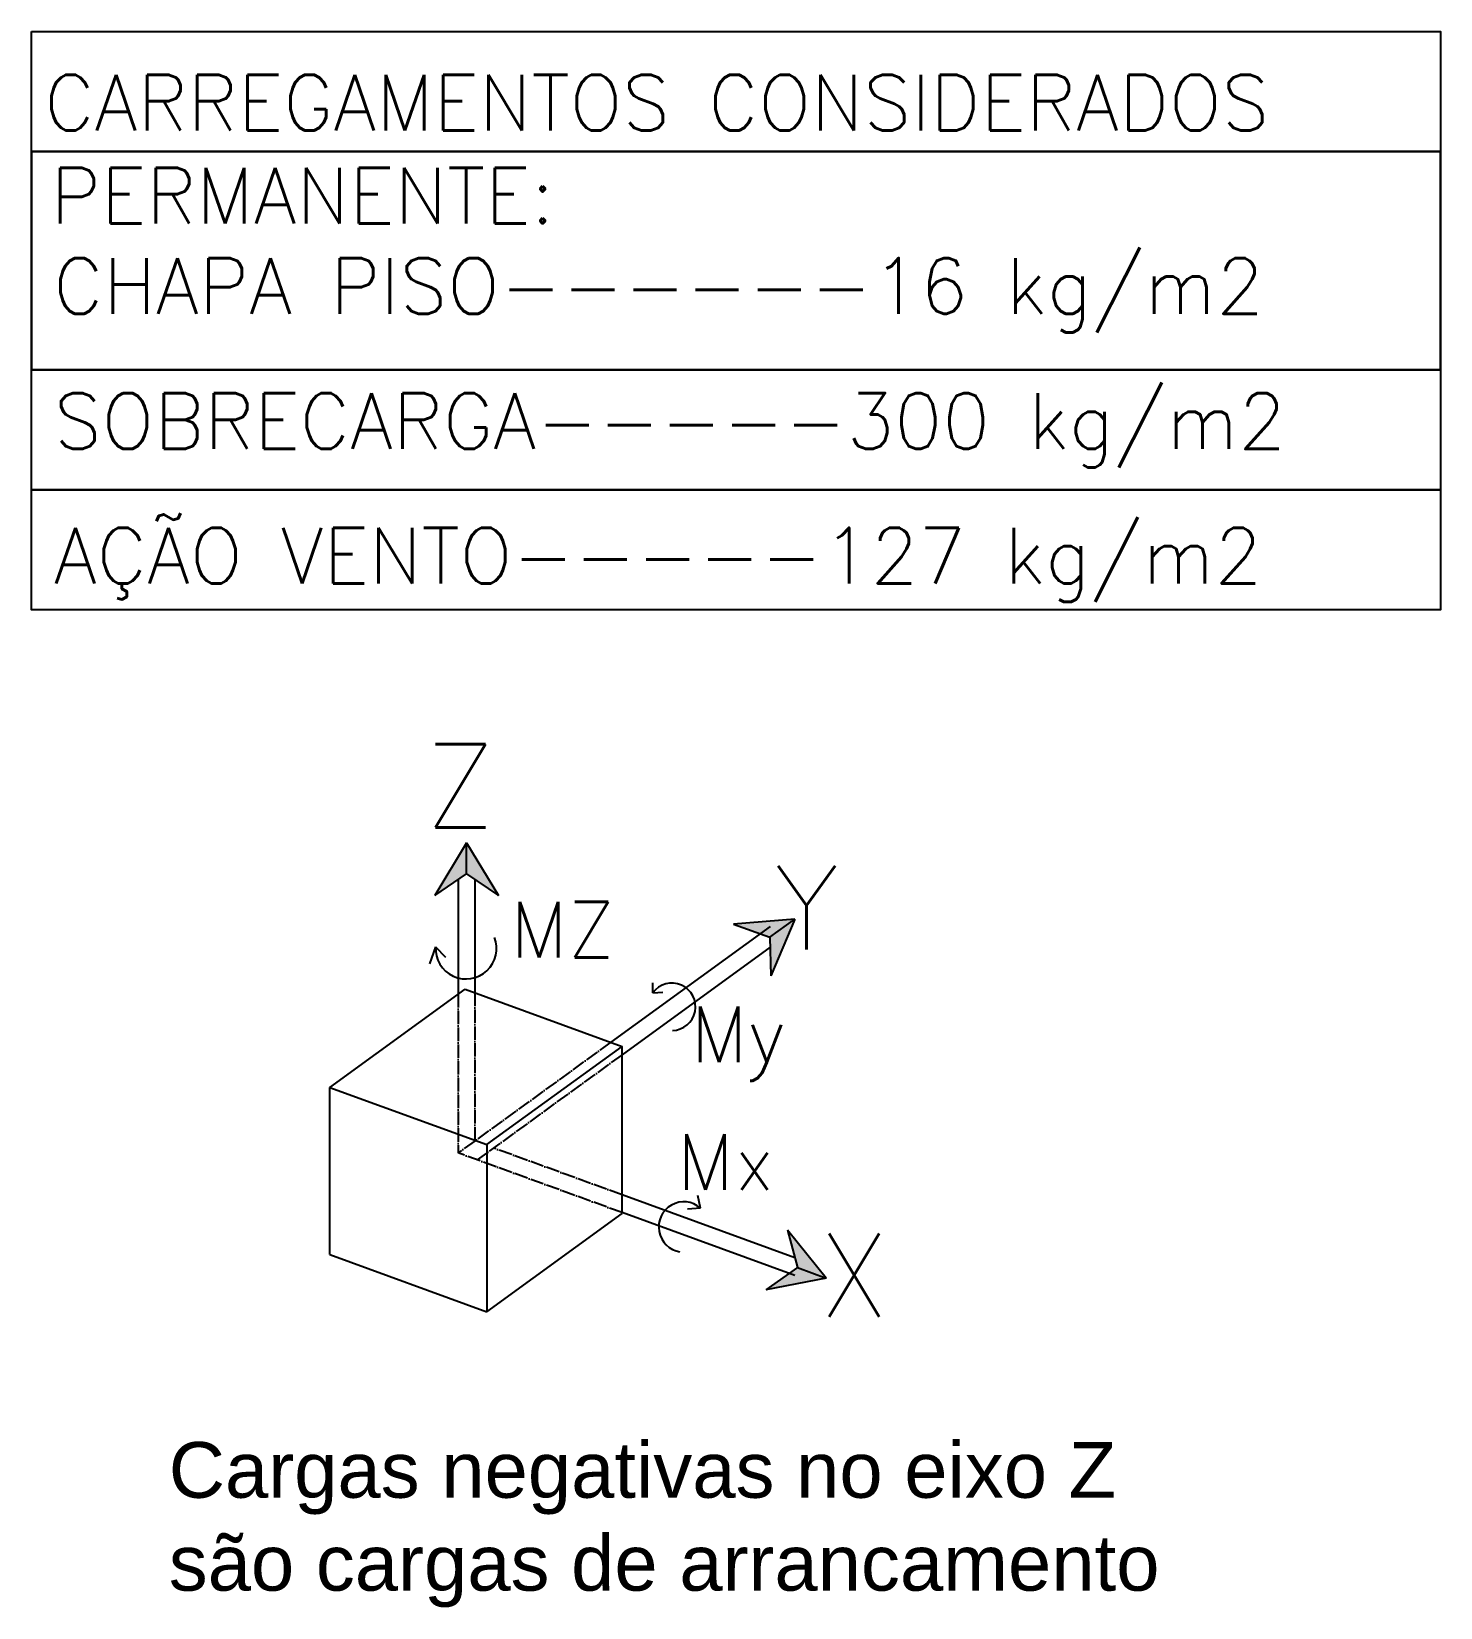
# Model space of a CAD drawing. Header units: inches. Extents: x 8 to 28272, y -1673 to 6287.
# Drawn here: x 24013 to 26541, y 2382 to 5210 of the extents above; entities that cross this region are included whole.
import ezdxf

# ---------------------------------------------------------------- set-up
doc = ezdxf.new("R2010")
doc.units = ezdxf.units.IN
doc.header["$MEASUREMENT"] = 0
doc.linetypes.add('ACAD_ISO04W100', pattern=[30, 24, -3, 0, -3])
for name, color, linetype in [('BASE', 6, 'Continuous'), ('COTAS', 2, 'Continuous'), ('EIXO 1_50', 2, 'ACAD_ISO04W100'), ('TEXT', 255, 'Continuous'), ('TEXTO', 3, 'Continuous')]:
    doc.layers.add(name, color=color, linetype=linetype)
doc.styles.add('ROMANS', font='romans')
doc.styles.get("Standard").update_dxf_attribs({"font": 'arial.ttf'})

msp = doc.modelspace()

# ---------------------------------------------------------------- hatches: boundary and pattern name
at = {"layer": 'BASE'}
h = msp.add_hatch(color=1, dxfattribs=at)
h.paths.add_polyline_path([(24736.61, 3659.55), (24793.59, 3698.8), (24793.59, 3754.11)])
h.paths.add_polyline_path([(24793.59, 3754.11), (24793.59, 3698.8), (24850.57, 3659.55)])
h = msp.add_hatch(color=1, dxfattribs=at)
h.paths.add_polyline_path([(25272.56, 3608.14), (25337.79, 3585.09), (25382.56, 3617.57)])
h.paths.add_polyline_path([(25382.56, 3617.57), (25337.79, 3585.09), (25339.49, 3515.92)])
h = msp.add_hatch(color=1, dxfattribs=at)
h.paths.add_polyline_path([(25369.74, 3059.22), (25387.14, 2992.25), (25439.11, 2973.34)])
h.paths.add_polyline_path([(25439.11, 2973.34), (25387.14, 2992.25), (25330.76, 2952.14)])

# ---------------------------------------------------------------- linework, layer by layer
at = {"layer": 'BASE', "color": 1}
for p, q in [((24793.59, 3754.11), (24736.61, 3659.55)), ((24793.59, 3698.8), (24793.59, 3754.11)), ((24793.59, 3754.11), (24850.57, 3659.55)), ((24736.61, 3659.55), (24793.59, 3698.8)), ((24778.59, 3688.47), (24778.59, 3482.85)), ((24793.59, 3698.8), (24850.57, 3659.55)), ((24808.59, 3688.47), (24808.59, 3485.12)), ((25338.24, 3603.95), (25052.29, 3396.42)), ((25382.56, 3617.57), (25272.56, 3608.14)), ((25272.56, 3608.14), (25337.79, 3585.09)), ((25337.79, 3585.09), (25382.56, 3617.57)), ((25382.56, 3617.57), (25339.49, 3515.92)), ((25338.24, 3566.88), (25072.61, 3374.09)), ((25337.79, 3585.09), (25339.49, 3515.92)), ((25382.56, 3009.88), (25072.61, 3122.7)), ((25382.56, 2977.96), (25072.61, 3090.77)), ((25439.11, 2973.34), (25369.74, 3059.22)), ((25369.74, 3059.22), (25387.14, 2992.25)), ((25387.14, 2992.25), (25330.76, 2952.14)), ((25439.11, 2973.34), (25330.76, 2952.14)), ((25387.14, 2992.25), (25439.11, 2973.34))]:
    msp.add_line(p, q, dxfattribs=at)
at = {"layer": 'BASE'}
for p, q in [((24737.93, 3567.57), (24726.98, 3537.16)), ((24737.93, 3567.57), (24755.54, 3549.01)), ((25127.73, 3485.16), (25127.64, 3502.99)), ((25127.73, 3485.16), (25145.54, 3486.14)), ((25213.31, 3098.85), (25208.59, 3121.49)), ((25213.31, 3098.85), (25190.24, 3097.21))]:
    msp.add_line(p, q, dxfattribs=at)
at = {"layer": 'BASE', "color": 3}
for p, q in [((24547.91, 3315.41), (24790.7, 3491.64)), ((24790.7, 3491.64), (25072.61, 3389.03)), ((24829.82, 3212.8), (25072.61, 3389.03)), ((25072.61, 3089.03), (25072.61, 3389.03)), ((24547.91, 3315.41), (24829.82, 3212.8)), ((24547.91, 3015.41), (24547.91, 3315.41)), ((24829.82, 3212.8), (24829.82, 2912.8)), ((24829.82, 2912.8), (25072.61, 3089.03)), ((24547.91, 3015.41), (24829.82, 2912.8))]:
    msp.add_line(p, q, dxfattribs=at)
at = {"layer": 'BASE'}
for centre, radius, start, end in [((24792.62, 3564.73), 54.76, 177.02059, 21.35146), ((25161.91, 3459.97), 42.46, 271.23095, 143.60563), ((25183.43, 3065.06), 45.1, 48.50733, 261.11511)]:
    msp.add_arc(centre, radius, start, end, dxfattribs=at)
at = {"layer": 'COTAS', "color": 6}
for points in [[(24012.69, 5210.05), (26541.38, 5210.05), (26541.38, 4994.72), (24012.69, 4994.72)], [(24012.69, 4603.17), (26541.38, 4603.17), (26541.38, 4994.72), (24012.69, 4994.72)], [(24012.69, 4994.72), (26541.38, 4994.72), (26541.38, 4603.17), (24012.69, 4603.17)], [(24012.69, 4994.72), (26541.38, 4994.72), (26541.38, 4603.17), (24012.69, 4603.17)], [(24012.69, 4603.17), (26541.38, 4603.17), (26541.38, 4387.85), (24012.69, 4387.85)], [(24012.69, 4387.85), (26541.38, 4387.85), (26541.38, 4172.52), (24012.69, 4172.52)]]:
    msp.add_lwpolyline(points, close=True, dxfattribs=at)
at = {"layer": 'EIXO 1_50', "color": 1}
for p, q in [((24778.59, 3482.85), (24778.59, 3197.78)), ((24808.59, 3485.12), (24808.59, 3220.53)), ((25052.29, 3396.42), (24778.59, 3197.78)), ((25072.61, 3374.09), (24812.61, 3185.4)), ((25072.61, 3090.77), (24778.59, 3197.78)), ((25072.61, 3122.7), (24841.9, 3206.66))]:
    msp.add_line(p, q, dxfattribs=at)

# ---------------------------------------------------------------- texts
at = {"layer": 'TEXT', "insert": (24259, 2679.09), "char_height": 100, "attachment_point": 1}
msp.add_mtext('Cargas negativas no eixo Z \\Psão cargas de arrancamento', dxfattribs=at)
at = {"layer": 'TEXTO', "style": 'ROMANS'}
for s, p in [('CARREGAMENTOS CONSIDERADOS', (24035.79, 5032.59)), ('PERMANENTE:', (24047.15, 4865.6)), ('CHAPA PISO------16 kg/m2', (24051.72, 4703.59)), ('SOBRECARGA-----300 kg/m2', (24052.78, 4461.14)), ('AÇÃO VENTO-----127 kg/m2', (24052.78, 4219.76))]:
    msp.add_text(s, height=100, dxfattribs=at).set_placement(p)
at = {"layer": 'TEXTO', "color": 4, "lineweight": 5, "style": 'ROMANS'}
for s, height, p in [('Z', 150, (24718.19, 3781.51)), ('Y', 150, (25346, 3563.07)), ('MZ', 100, (24872.13, 3548.66)), ('My', 100, (25195.47, 3360.74)), ('Mx', 100, (25170.95, 3131.43)), ('X', 150, (25424.87, 2903.54))]:
    msp.add_text(s, height=height, dxfattribs=at).set_placement(p)

doc.saveas('drawing.dxf')
